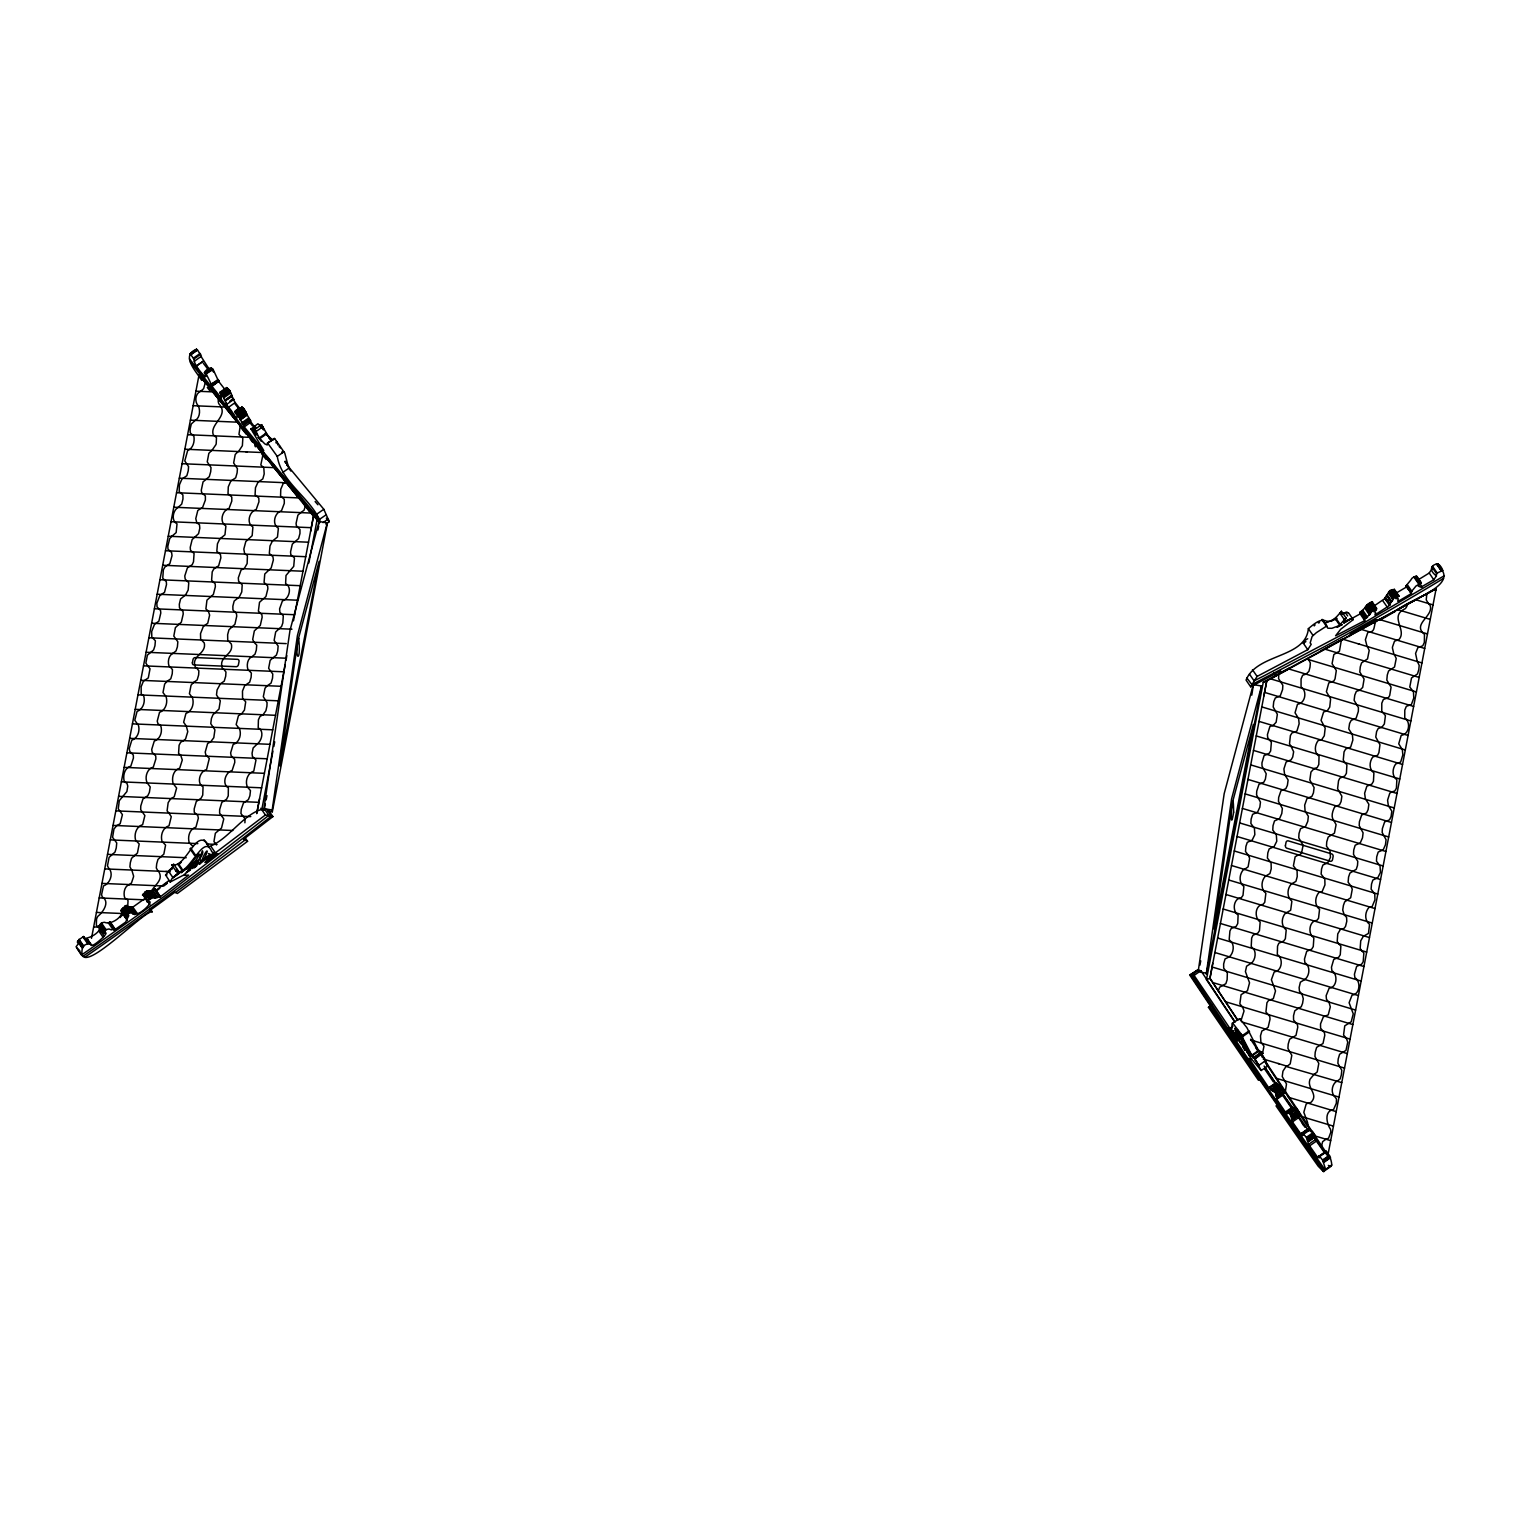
<?xml version="1.0" encoding="UTF-8"?>
<svg xmlns="http://www.w3.org/2000/svg" width="1521" height="1521" viewBox="0 0 1521 1521"><rect width="100%" height="100%" fill="white"/><g stroke="black" fill="none" stroke-linecap="round" stroke-linejoin="round"><path stroke-width="1.5" d="M263.894 810.009L263.894 809.723A22.492 1.54 -80.2 0 1 263.932 808.621L289.96 630.55L319.068 521.475L327.281 522.882A22.492 1.54 -80.2 0 1 327.414 523.072L272.335 811.777L268.228 811.054M1238.797 1019.792L1239.767 1018.671L1246.878 1027.626L1258.057 1049.68L1262.886 1053.35L1256.099 1058.065L1254.369 1057.551L1261.194 1070.518L1268.001 1065.803L1261.156 1052.836L1262.886 1053.35M147.062 901.63C146.929 898.588 140.274 892.447 147.689 890.831C153.07 898.208 153.64 899.557 159.99 895.907A35.249 8.175 -34.6 0 1 160.142 896.953L188.623 875.107L182.976 875.412L170.181 882.028L165.58 874.974L173.242 866.381M148.088 900.698L143.468 893.702M277.887 445.007L277.487 443.733M1388.388 592.867L1384.661 598.285L1389.262 604.997L1392.97 599.654L1388.369 592.943L1390.099 590.528L1392.875 589.635L1397.419 596.555L1398.997 596.023L1395.765 598.59L1398.236 598.723L1397.78 601.327L1400.423 600.015L1411.526 593.456L1405.822 586.098L1410.747 580.128A7.377 1.635 -34.5 0 1 1411.184 579.463C1411.45 577.543 1417.838 575.014 1416.013 577.143M1392.989 599.578L1388.616 591.631L1393.236 598.342M244.9 822.804L245.09 818.868L240.926 813.507L241.231 809.419L243.474 802.955L248.379 799.628L249.9 795.749L250.471 790.597L247.581 787.232M1413.636 706.428L1288.781 668.955L1278.781 674.392L1278.572 678.594L1282.849 685.344L1282.583 689.526L1280.302 695.762L1275.282 698.006L1273.742 701.713L1273.191 706.961L1277.355 714.319L1276.138 722.228L1273.039 725.593M327.281 522.882L297.451 635.398L272.145 810.161A24.07 1.635 -80.2 0 0 272.107 810.864L272.297 811.872M1231.211 1029.375L1240.946 1043.558A51.334 7.035 55.2 0 1 1240.337 1042.075L1239.71 1040.269A8.08 1.103 55.2 0 1 1239.748 1039.546L1237.372 1029.698A67.704 9.297 55.2 0 0 1237.847 1031.143L1245.927 1050.574M84.32 938.552C90.043 937.944 98.903 933.59 100.386 927.354M148.012 900.565L152.651 897.656L147.689 890.831M1229.69 1028.899L1231.706 1031.96M1230.66 1030.059L1234.691 1035.972M1230.869 1031.067L1233.816 1035.155M1231.611 1030.306L1233.607 1033.272M1233.911 1033.634L1234.101 1034.603L1194.08 975.417L1190.563 974.904L1197.35 970.189L1200.887 970.683L1235.166 1022.036M1232.181 1033.615L1234.177 1036.581M1233.208 1034.603L1235.223 1037.664M1234.196 1035.535L1236.212 1038.596M1234.425 1037.018L1237.41 1040.877M1235.394 1037.911L1236.554 1039.908M1296.006 1107.535L1288.211 1112.916L1296.481 1108.239M1289.732 1113.03L1296.538 1108.315L1300.018 1114.228L1293.23 1119.038L1289.009 1113.068M1298.934 1112.307L1292.128 1117.041M212.807 369.375L205.278 373.386L213.073 369.356L218.72 381.486L225.564 390.289M265.357 433.238L267.791 435.995A8.137 1.027 55.1 0 1 268.399 436.622L261.612 424.682L254.825 429.435L256.897 433.903L250.851 428.713L263.798 450.615L244.063 426.717A35.249 4.487 55.1 0 0 243.93 425.633L239.786 418.731L246.573 413.997L245.242 410.898L243.094 407.818L236.249 412.533L240.09 418.902L246.877 414.149M254.996 427.42L250.851 421.982A35.249 4.487 55.1 0 0 250.718 420.899L246.573 413.997M205.145 373.329C202.578 372.189 210.259 365.991 212.179 368.69M196.532 350.476L196.494 349.222L197.426 350.134L190.543 354.83L197.388 349.811L201.418 356.237L194.289 361.295C195.372 367.226 210.735 384.547 204.346 372.683M239.672 418.123L246.402 413.161M1330.666 1140.636L1315.513 1136.092L1311.748 1130.94A7.377 1.008 55.2 0 0 1311.482 1130.844L1308.06 1128.791L1301.273 1133.506L1302.052 1135.75L1292.451 1121.928L1290.968 1116.338L1293.23 1119.038M1308.859 1131.035L1299.238 1117.213L1298.059 1112.573M1391.791 601.479L1387.171 594.768M1397.476 596.46L1392.742 589.597M219.233 381.106L211.875 386.201L221.325 398.084L220.697 395.118L222.161 396.011L219.785 392.38L226.572 387.57L229.329 389.984L232.219 396.106L224.861 400.289L226.971 404.187L233.759 399.453L231.648 395.555M170.181 882.028L172.063 878.416L179.155 871.799L176.265 871.514L171.664 864.822C186.132 868.7 195.734 827.652 207.712 844.041M149.933 908.455L152.233 911.801C144.533 909.596 77.533 980.817 82.134 949.465C83.028 943.438 89.226 943.134 92.135 945.187C94.074 946.252 111.299 930.852 104.398 933.057C96.964 931.479 97.705 922.791 104.169 922.315A7.377 1.711 -34.6 0 1 104.683 922.372C109.949 924.787 121.357 918.855 122.498 911.155M110.063 921.821L114.683 928.513L113.885 930.377L125.597 922.163L128.81 915.642L125.425 917.201L129.437 912.98L130.863 912.125L133.468 913.075L132.631 914.083L135.597 913.418L130.977 906.744L128.658 907.238M160.085 897.371L155.522 890.26A35.249 8.175 -34.6 0 0 155.389 889.215L150.256 891.211L154.99 897.618M98.884 925.947L103.295 933.095M103.485 932.601L106.052 929.673L108.79 929.008A7.377 1.711 -34.6 0 1 109.284 929.065L111.337 929.901L114.683 928.513M83.37 946.803L78.826 939.807L83.598 936.499L84.396 937.735M218.34 399.453L218.302 399.776A8.385 6.997 -56.3 0 0 218.815 403.749C229.975 415.765 209.537 423.465 213.244 434.74L216.495 437.668L216.21 443.524A25.077 20.914 -56.3 0 1 215.963 444.569L211.837 450.558M1261.536 686.028A22.492 1.54 -80.2 0 1 1261.631 686.199L1206.324 974.277A22.492 1.54 -80.2 0 1 1206.362 973.174L1231.573 798.962L1261.498 686.009L1253.285 684.602L1224.177 793.677L1198.282 970.797M1321.293 1147.119L1322.643 1141.644L1325.989 1139.229M287.317 465.559L286.651 465.122M288.268 466.396L284.769 453.049L274.655 438.599L267.449 443.086L267.259 444.988L264.901 443.961L259.711 438.732L254.825 429.435M290.853 471.054L289.77 469.514M210.735 858.053A4.867 1.122 -34.6 0 0 210.678 857.863L207.921 860.183M212.541 854.251A4.867 1.122 -34.6 0 0 212.503 854.061L211.951 855.087A4.867 1.122 -34.6 0 1 212.046 855.296L211.21 856.323A4.867 1.122 -34.6 0 1 211.286 856.532L206.362 859.764M209.48 859.555L212.294 857.407A4.867 1.122 -34.6 0 0 212.237 857.217L215.564 853.794A4.867 1.122 -34.6 0 0 215.526 853.585M212.56 855.905L209.784 858.243M214.138 854.441A4.867 1.122 -34.6 0 0 214.1 854.251L211.324 856.589M211.913 855.505L265.415 814.971L272.905 816.606L243.474 839.345L247.581 841.303L177.368 893.473L174.896 892.219L149.799 910.547L152.233 911.801M1292.375 1118.638L1299.181 1113.296L1300.018 1114.228M196.494 349.222C180.98 355.534 194.726 369.622 201.742 380.383M127.669 907.391L128.03 900.736A3.365 2.814 -56.3 0 0 127.08 899.424L124.722 897.903C123.239 893.492 124.209 886.078 129.399 884.576M319.106 523.965L319.239 521.76A22.492 1.54 -80.2 0 0 319.106 521.494M78.883 939.921L77.362 942.221L78.351 943.134M310.645 531.342L313.459 516.246L199.023 374.965L91.488 938.324M1212.731 963.363L1209.956 978.307L1237.467 1019.564M1311.254 1131.89L1307.756 1125.73A8.442 7.567 69.7 0 0 1307.223 1121.433L1303.82 1112.307L1306.102 1104.265A3.365 3.023 69.7 0 1 1307.566 1103.371L1310.532 1102.763C1319.296 1094.911 1307.204 1088.504 1309.714 1080.347A25.077 22.435 69.7 0 1 1309.961 1079.321L1314.277 1074.073M285.207 664.62L256.688 813.621L259.616 798.696M285.967 660.285L286.842 655.646M293.496 620.796L313.459 516.246L317.281 518.813L308.858 562.941M261.859 809.21L272.943 751.127M273.837 746.488L274.712 741.83M264.179 810.085L265.338 804.039M266.137 799.894L266.955 795.616M317.946 530.011L318.726 525.981M1199.936 965.151L1200.753 960.873M1251.783 695.154L1253.418 684.773A22.492 1.54 -80.2 0 1 1253.418 684.792M1233.987 1020.857L1206.457 979.6L1263.267 682.245L1436.128 588.684L1327.909 1155.142L1264.997 1060.84M1263.818 696.029L1266.765 680.952L1436.128 588.684L1427.04 593.646A32.835 29.393 69.7 0 0 1426.679 595.319L1426.242 599.863L1428.333 603.476M214.708 853.376L211.799 851.76C203.738 831.569 189.307 876.096 176.265 871.514M282.241 452.612L282.412 451.243L282.659 452.536M220.602 683.632L224.233 681.161L225.697 676.218L225.964 672.054L223.834 669.259A4.202 3.498 -56.3 0 1 221.781 666.084C219.88 655.836 233.968 654.619 231.325 643.991L227.732 640.265L227.637 634.675L228.949 629.789L234.918 624.275L236.744 616.1L236.458 613.59L232.941 609.978L232.865 606.176L234.177 601.042L239.253 597.031L241.763 591.935L242.2 584.825L238.607 581.231L238.322 577.847L241.059 570.033L244.501 568.208L247.143 563.55L247.429 555.545L244.672 553.701L243.816 549.1L245.775 541.628L252.163 535.677L252.904 526.931C246.098 523.319 249.311 511.341 256.193 509.573L258.95 501.778L258.798 498.013L255.072 494.743L255.471 487.728L257.981 482.233L262.81 478.906L264.198 473.963L263.817 467.955L260.813 464.932L263.095 454.076L261.821 452.498L238.531 451.547L242.371 445.691L242.828 438.58A3.555 2.966 -56.3 0 0 241.782 437.154L238.949 434.398L240.242 425.861L212.731 391.886L195.943 391.182M1365.193 607.354L1370.174 614.028L1365.059 607.335L1371.429 602.126L1376.41 609.731L1373.881 611.708L1375.63 612.202L1374.965 614.921L1390.384 604.883L1384.661 598.285M1370.269 613.514C1370.611 611.366 1377.893 606.955 1376.372 609.712M274.236 438.333C273.4 442.478 267.867 435.253 265.491 432.991M150.788 892.827C152.956 885.659 164.591 880.45 158.488 871.191L104.74 868.89M1274.085 1091.394C1296.805 1078.503 1258.456 1101.128 1280.872 1086.678M1416.26 576.193L1421.317 582.923L1418.237 586.06L1420.861 587.22L1433.752 579.786L1436.451 575.908C1430.9 572.143 1428.96 566.325 1435.995 564.12C1439.037 562.77 1442.688 568.417 1442.973 571.725C1451.034 588.247 1407.191 600.586 1397.153 610.301M1407.286 604.864L1407.21 605.187A8.385 7.51 69.7 0 1 1405.176 608.723C1388.578 616.138 1407.552 630.112 1398.902 639.581L1394.51 641.197L1392.552 646.767A25.077 22.435 69.7 0 0 1392.399 647.813L1393.958 654.524M153.982 897.523L148.773 890.717L153.393 897.618M143.487 894.006L142.442 895.07L143.734 895.622M1365.554 607.316L1359.964 612.545A35.249 7.833 -34.5 0 0 1360.002 613.609L1364.736 620.625L1335.59 635.778L1340.685 629.276L1353.215 619.617L1350.952 618.8L1343.518 621.633L1346.047 617.963L1341.446 611.252C1337.51 615.682 1333.366 621.975 1326.673 621.195C1320.57 618.039 1314.581 623.61 1308.364 628.648C1305.683 658.365 1257.068 653.117 1246.041 680.077L1250.642 686.789L1280.682 670.932L1279.427 673.385L1289.352 668.004M1371.581 611.746L1366.98 604.864M1440.083 567.941L1439.76 566.553M1322.852 1160.941L1329.544 1155.979L1325.932 1150.998L1325.875 1152.215A24.754 3.403 55.2 0 0 1326.198 1153.07L1324.43 1152.614L1315.342 1139.609L1308.573 1144.381L1317.623 1157.329L1319.41 1157.842L1319.144 1155.732L1322.567 1160.067L1325.38 1168.584L1323.707 1171.778L1318.213 1166.227L1302.641 1144.172L1276.062 1105.957L1277.07 1104.873L1259.616 1079.625L1258.38 1080.157L1208.435 1007.301L1211.838 1004.944M298.61 638.307C293.572 659.334 301.652 664.962 298.629 638.421M1370.003 614.142L1364.584 619.256A35.249 7.833 -34.5 0 0 1364.622 620.321L1364.736 620.625M204.441 858.319C210.678 845.391 204.67 851.76 201.913 860.544M1236.706 1018.899L1218.302 990.97L1219.633 987.224L1225.869 983.669L1227.124 979.733L1227.352 972.927L1223.683 968.117L1223.645 963.972L1225.032 958.971L1229.234 956.842M1280.321 1086.317L1272.678 1091.298L1280.511 1086.336M189.022 870.525L186.323 872.313L190.657 869.404L184.155 874.632M1282.811 1091.222L1283.743 1093.276L1276.29 1098.694L1285.34 1112.06L1287.279 1113.885L1286.481 1112.25L1293.287 1107.535L1295.816 1108.353M1283.743 1093.276L1283.325 1094.74L1293.363 1108.486M1314.22 625.93L1314.657 624.827M1373.501 606.385L1385.916 597.829L1384.813 598.285M1296.006 1108.771L1285.245 1092.458L1286.5 1083.96L1282.222 1076.526L1282.944 1071.202L1286.044 1066.449L1341.75 1082.61M1279.56 1085.842L1276.119 1082.648L1269.255 1087.553A35.249 4.829 55.2 0 0 1269.294 1088.58L1248.988 1058.312L1252.505 1060.194L1261.194 1070.518M1276.119 1082.648L1276.043 1082.819A35.249 4.829 55.2 0 0 1276.081 1083.846M1392.818 589.844L1394.377 589.311L1398.997 596.099M1344.564 613.514L1345.363 612.621L1342.092 613.914M99.816 929.654L104.436 936.347M1328.346 1165.39C1334.354 1169.478 1330.628 1158.717 1329.544 1155.979M137.612 913.665C143.906 911.744 155.579 898.987 147.138 901.915M1374.395 622.945L1376.068 619.541L1350.648 633.953L1349.336 636.519M132.973 913.208L126.262 905.432L122.212 908.912L126.851 915.699M1331.255 1166.189L1324.449 1170.904A737.514 101.185 55.2 0 1 1265.092 1086.165L1248.722 1062.228A290.568 39.869 55.2 0 1 1241.307 1051.277L1190.278 974.486M1438.086 565.546L1438.125 563.74M147.271 901.307L142.689 894.538M1393.274 590.851L1394.377 589.388M173.014 877.712L179.06 873.32L173.014 877.712L168.394 871.02L172.348 867.616M1234.006 1030.744L1233.018 1030.915L1240.965 1043.767M1261.784 1056.886L1263.989 1046.163L1260.909 1042.227L1260.491 1035.839L1261.879 1030.991L1265.605 1029.09M1250.642 686.789L1257.087 676.427L1307.775 649.676L1311.197 644.315L1310.17 642.927L1312.11 636.462L1316.387 632.641L1326.388 626.234L1327.89 628.23L1331.845 628.306L1339.031 625.701L1346.047 617.963M78.332 943.723L76.05 946.842L79.948 951.005M197.426 860.392L194.802 862.825A21.636 5.019 -34.6 0 0 194.061 863.529L194.004 863.605M199.232 863.719L199.308 863.605A51.334 11.902 -34.6 0 0 200.012 862.35L200.715 860.753A8.08 1.882 -34.6 0 0 200.506 859.992L199.65 859.65A5.419 1.255 -34.6 0 1 199.802 858.776C201.209 856.532 203.681 852.996 202.483 850.79A67.704 15.704 -34.6 0 1 201.951 852.178L197.844 862.388A6.578 1.521 -34.6 0 0 197.426 862.806L192.235 868.529M154.895 898.189L150.332 890.85M1318.365 623.021L1319.391 621.652A23.842 5.285 -34.5 0 0 1319.448 622.697M1417.458 580.281L1429.151 573.075L1431.831 569.196M129.969 908.037L132.802 907.105L137.536 913.76L134.399 914.596L135.597 913.418M128.696 906.763L133.297 913.456M1370.782 612.811L1366.143 605.909L1370.801 612.659M1339.792 613.343L1341.446 611.252M122.364 910.471L120.805 910.509L122.288 909.045M1410.442 592.81L1415.348 586.84A7.377 1.635 -34.5 0 1 1415.804 586.174L1421.089 582.885M1240.927 1020.895L1244.045 1010.971L1242.505 1006.845M1442.726 570.451L1437.212 573.056L1435.995 575.66A24.754 5.495 -34.5 0 0 1436.451 575.87M188.699 866.381L189.345 865.639A26.237 6.084 -34.6 0 1 191.171 863.776L197.806 854.726A23.842 5.533 -34.6 0 0 197.673 853.68L199.688 854.346L195.582 860.867A18.917 4.392 -34.6 0 1 194.441 862.046L194.327 862.141M1348.195 613.362L1346.903 612.012L1341.332 613.933M123.79 907.391L128.334 914.159M196.513 866.152L193.966 867.902A5.533 1.274 -34.6 0 1 194.479 867.236L194.935 867.312M1315.399 1135.902L1308.859 1141.377L1304.961 1135.655A7.377 1.008 55.2 0 0 1304.695 1135.56L1301.273 1133.506M1308.859 1141.377L1315.494 1136.187L1308.668 1140.845M196.095 866.095L196.171 866.019A16.94 3.936 -34.6 0 0 196.95 865.202L197.806 864.099A9.031 2.091 -34.6 0 1 197.806 863.548L197.844 862.388M1369.66 614.047L1365.649 606.518M1397.476 596.346L1393.293 598.228M1337.016 618.363L1334.868 618.914A6.217 1.369 -34.5 0 0 1333.632 619.655L1333.347 619.846M1371.847 602.924L1372.531 601.993L1371.41 602.392M179.022 864.612L180.581 862.787A8.137 1.882 -34.6 0 1 181.227 862.198L180.048 862.92A6.217 1.445 -34.6 0 0 178.813 863.795L177.824 864.574M194.745 865.278L195.753 864.023A27.587 6.407 -34.6 0 1 196.114 863.377L197.483 861.78M190.41 865.373L190.505 865.297A18.176 4.221 -34.6 0 1 191.608 864.384L197.293 860.411M125.521 906.003L130.198 912.638M132.916 907.067L145.389 898.15M211.951 855.087L209.727 856.38M208.339 858.662L209.176 857.616A4.867 1.122 -34.6 0 0 209.138 857.426L211.21 856.323M268.913 815.275L164.344 896.23L89.682 949.332L81.431 955.017L76.944 948.248M271.803 815.807L200.354 871.438A290.568 67.437 -34.6 0 1 189.935 879.309L166.873 896.42A737.514 171.151 -34.6 0 1 82.78 956.386L78.179 949.693M168.755 880.697L155.484 890.679M213.035 853.471L199.365 864.27L202.635 859.935L210.221 854.213L208.472 853.566M172.424 868.776L168.508 871.077M167.291 883.245L163.736 886.021L101.983 883.397M264.901 808.83C244.482 811.492 228.777 840.143 208.833 846.627M156.093 891.173L159.819 888.302M163.546 885.431L167.272 882.56M244.995 840.067L175.504 892.504M116.794 825.561L113.961 829.021L112.573 837.33L116.737 842.957L116.261 847.938L115.007 852.064L109.113 857.35L107.459 865.886L109.056 868.814M1331.274 621.424L1332.13 620.53L1330.286 621.138M1366.657 605.377L1371.448 611.955M1258.894 1065.308L1254.635 1059.148L1258.856 1065.346L1265.7 1060.593L1263.4 1056.772M1265.643 1060.631L1262.943 1057.19M150.275 910.794L134.837 921.935A826.131 191.722 -34.6 0 1 84.682 957.336M220.412 683.728L217.066 689.983L216.495 694.926L218.701 698.291M267.202 685.705L264.996 688.272L263.304 696.713L267.069 702.607L266.916 706.181L265.909 710.725L263 714.775M189.688 353.956L196.646 349.317M194.289 361.257A24.754 3.137 55.1 0 0 194.517 361.18L193.395 358.157L200.202 353.423M193.908 358.975L200.696 354.241M204.403 372.854L211.476 368.044M204.974 373.177L211.799 368.462M205.905 374.052L213.073 369.356M206.286 374.09L211.267 384.224L218.054 379.49M211.267 384.224L218.644 380.174M211.97 386.239L219.024 380.687M220.089 392.874L225.184 389.319M227.599 388.539L220.792 393.274L227.599 388.292M228.017 388.787L220.792 393.026M228.283 388.958L221.248 393.559L224.861 400.289L231.724 395.156M221.781 394.091L228.625 389.376M222.541 394.738L229.329 389.984M222.655 394.89L229.462 390.156M223.036 395.536L229.823 390.802M223.948 397.684L230.736 392.95M225.298 400.498L232.086 395.745M225.317 400.841L232.238 396.03M229.671 401.392L232.941 398.635L233.759 399.453M243.056 407.78C239.272 407.419 231.591 411.373 236.82 414.682C238.398 424.454 232.124 409.967 228.435 407.381L235.166 402.571L239.596 408.198M234.995 411.335L242.314 407.058M238.797 410.214L235.356 412.495M236.516 412.837L243.303 408.103M236.782 413.275L243.702 408.712M237.314 413.864L244.101 409.13M237.466 414.092L244.254 409.339M237.637 414.453L244.425 409.719M238.017 415.043L244.805 410.309M238.588 415.994L245.242 410.898M238.626 416.108L245.413 411.373M238.702 416.26L245.489 411.526M238.987 416.678L245.775 411.925M239.177 417.191L246.003 412.419M239.234 417.324L246.022 412.59M239.653 418.199L246.44 413.465M240.356 419.549L247.143 414.815M240.337 420.005L247.182 414.948M241.82 422.781L248.607 418.047M242.409 423.694L249.197 418.94M243.17 424.302L249.957 419.568M243.55 424.72L250.338 419.986M243.797 425.196L250.585 420.442M244.044 427.002L250.832 422.268M250.794 429.169L257.905 423.77L261.422 426.736M252.752 429.759C264.198 441.66 246.44 429.816 256.079 427.382M256.136 431.47L262.924 426.736M259.216 437.991L266.004 433.257M259.711 438.732L266.498 433.979M267.449 443.086L274.655 438.599M319.961 520.505C309.257 496.949 281.442 482.366 277.278 456.414L284.085 451.68M282.583 472.556L289.37 467.822L288.648 466.339M317.014 514.003L323.802 509.269L289.37 467.822M323.041 522.616L328.137 519.06L323.802 509.269M325.836 524.061L329.239 521.684L328.422 519.383M193.3 682.587L191.038 685.23L189.403 693.709L192.483 697.797C194.346 703.615 192.102 711.315 185.942 713.444L183.642 722.247L186.323 726.125M171.702 536.381L169.725 538.548L167.823 546.229L167.975 549.157L171.607 552.503L172.025 555.659L169.82 563.664L164.933 566.953L163.374 569.786L162.747 578.17L166.321 581.725L166.511 584.52L164.534 592.296L159.8 595.605L156.872 603.229L157.024 606.879L160.542 610.472L160.789 613.02L158.887 621.176L154.477 624.39L151.663 631.576L151.815 637.09L155.389 640.797L154.952 645.76L153.621 649.923L147.385 655.152L145.864 663.118L147.822 666.027M1208.435 1007.301L1210.697 1006.446L1189.707 974.999L1197.331 970.189M1198.833 970.113L1192.027 974.847L1266.613 1086.659L1325.095 1169.877M1194.08 975.417L1200.887 970.683M1230.185 1028.918L1231.858 1028.823L1232.086 1023.31L1239.767 1018.671M1229.748 1028.614L1232.923 1026.124M1256.099 1058.065L1251.783 1055.194L1243.094 1038.634L1242.315 1035.573L1249.102 1030.858M1242.79 1036.523L1249.578 1031.789M1251.783 1055.194L1258.57 1050.479M1252.258 1055.745L1259.046 1051.03M1254.844 1056.677L1261.631 1051.962M1254.369 1057.551L1261.156 1052.836M1254.635 1058.179L1261.441 1053.464M1269.332 1087.363L1276.347 1082.781M1272.678 1091.298L1269.94 1088.123L1276.727 1083.408M1272.773 1086.659L1276.176 1084.302M1270.776 1089.701L1277.583 1084.986M1271.347 1090.348L1278.134 1085.633M1272.754 1090.576L1279.941 1086.146M1274.617 1091.945L1281.404 1087.23M1281.918 1087.648L1275.111 1092.363L1277.944 1097.211L1284.732 1092.496L1281.823 1087.591M1275.282 1092.572L1282.07 1087.857M1275.701 1093.276L1282.488 1088.561M1275.815 1093.428L1282.621 1088.713M1276.081 1093.694L1282.983 1089.131L1276.29 1093.998M1277.127 1095.443L1283.933 1090.728M1277.165 1095.766L1283.971 1091.051M1277.431 1096.869L1280.207 1094.493M1276.994 1097.173L1284.561 1091.907M1276.537 1099.455L1283.325 1094.74M1285.34 1112.06L1292.147 1107.345M1286.481 1112.25L1293.287 1107.535M1286.69 1112.364C1289.009 1116.053 1289.028 1107.364 1294.656 1107.839M1287.888 1112.935L1294.694 1108.22M1290.074 1113.334L1296.862 1108.619M1290.207 1113.524L1296.995 1108.809M1291.025 1115.026L1297.831 1110.311M1291.462 1115.653L1298.135 1110.748M1291.633 1116.034L1298.421 1111.319M1292.07 1116.718L1298.858 1112.003M1292.945 1118.772L1299.752 1114.056M1292.622 1119.855L1299.428 1115.14M1292.451 1121.928L1299.238 1117.213M1301.444 1133.601L1308.25 1128.886M1301.843 1134.134L1308.63 1129.419M1302.451 1135.065L1309.239 1130.35M1306.71 1137.1L1313.498 1132.385M1307.204 1138.278L1313.992 1133.563M1307.718 1139.039L1314.505 1134.324M1308.269 1140.123L1315 1135.312M1308.573 1144.381C1306.862 1136.909 1304.505 1141.72 1315.285 1135.712M1309.41 1145.978L1316.197 1141.244M1317.566 1157.253L1326.217 1151.188M1317.623 1157.329L1324.43 1152.614M1319.886 1156.397L1326.692 1151.682M1322.567 1160.067L1329.354 1155.352M1322.738 1160.409L1329.525 1155.694M1323.574 1162.082L1330.362 1157.367M1323.764 1162.462L1330.552 1157.747M1325.019 1169.763L1331.826 1165.048M166.949 681.446L164.648 684.07L162.994 692.549L166.074 696.675C167.975 702.493 165.694 710.193 159.534 712.341L157.233 721.144L157.956 723.673L160.675 725.631C162.747 731.297 160.446 739.13 154.267 741.107L151.72 749.397L152.176 752.325L155.731 755.918L155.883 758.865L153.317 767.078C146.91 768.77 144.457 777.573 147.252 782.954M1305.74 641.197L1304.086 641.767M1333.137 619.96L1332.453 620.454A8.137 1.806 -34.5 0 1 1333.137 620.169M1336.141 619.028L1334.83 619.865M186.17 869.366L186.513 869.137A9.012 2.091 -34.6 0 0 187.92 868.13C193.262 862.274 183.109 871.628 188.49 866.761M1410.366 591.783L1406.906 586.745L1395.803 593.304M206.419 860.677L209.214 858.452M1444.38 575.699L1360.744 624.732L1264.464 675.59L1254.084 680.838L1249.463 674.126M214.005 855.315L212.598 856.114M189.65 867.578C198.167 861.019 187.748 868.168 192.064 865.145M1380.003 620.131L1395.289 611.385M211.514 450.596L208.833 453.353L207.236 461.871L211.02 467.574L210.697 471.719L209.29 476.662L203.054 481.891L201.285 490.199L201.628 492.595L205.373 495.941L205.392 499.991L202.616 507.387L197.806 510.467L195.772 518.623L196.76 522.578L199.498 524.84L199.802 528.262L198.567 533.662L192.159 539.556L190.258 547.256L190.429 550.146L194.08 553.492L193.509 561.762L192.235 564.652L187.387 567.903L184.782 575.965L185.182 579.102L188.775 582.676L188.186 590.015L185.638 594.863L180.562 598.989L179.307 604.217L179.478 607.849L182.995 611.423L183.223 613.99L181.341 622.146L178.851 624.39M237.922 451.718L235.223 454.475L233.645 462.992L237.428 468.677L237.105 472.822L235.698 477.784L230.774 481.13L228.283 486.853L228.017 493.717L231.781 497.044L231.8 501.074L229.025 508.489C222.028 510.296 219.119 522.292 225.907 525.981L224.956 534.803L219.765 539.023L217.446 543.815L216.819 551.286L220.488 554.614L220.868 557.827L218.644 565.774L213.758 569.044L212.199 571.915L211.609 580.261L215.183 583.855L215.355 586.707L213.358 594.445L206.951 600.149L205.886 608.989L208.282 611.043M257.505 743.788C261.859 740.423 264.331 730.669 258.19 727.837L258.418 719.794L259.977 716.486L262.962 714.775M1360.116 613.914L1351.523 618.667M210.716 741.792L213.796 737.704L214.917 729.852L210.754 723.673L211.419 718.501L212.94 714.775L219.005 709.033L220.298 700.858L218.777 698.291M1320.703 650.931L1342.283 639.2M1278.781 674.392L1270.586 678.86L1410.861 720.954M1229.291 956.842C1233.17 953.8 1234.615 946.29 1231.649 942.24M129.456 884.557L131.49 882.921L133.43 877.123A25.077 20.914 -56.3 0 0 133.601 876.077L131.719 869.784M183.585 740.632L185.581 738.959L187.767 731.639L186.342 726.163M1305.607 639.847L1307.718 638.744M241.611 713.862L244.444 710.06L245.699 701.846L242.561 698.31L242.485 691.047L244.71 685.591L249.653 682.226L251.117 677.282L251.364 673.081L247.904 669.392C246.497 665.266 247.391 658.764 251.764 656.768M172.805 653.422C168.489 655.475 167.595 661.92 169.002 666.046L170.238 666.939M273.172 657.68L270.149 660.38L268.628 668.327L272.772 674.012L272.525 678.176L271.061 683.119L267.468 685.629M212.16 857.217L211.191 857.673M1246.897 678.062L1251.897 684.564L1324.468 646.691A290.568 64.509 -34.5 0 0 1335.077 640.949L1358.519 627.926A737.514 163.736 -34.5 0 0 1443.505 578.417M160.96 856.684L157.956 859.441L156.701 863.852L156.302 867.959L157.899 870.887M134.57 855.562L131.567 858.3L130.312 862.73L129.912 866.837L131.509 869.765M238.474 451.566L184.859 449.208M1305.683 641.881L1304.771 642.014A4.867 1.084 -34.5 0 1 1304.79 641.786M1304.315 643.022L1303.383 643.136A4.867 1.084 -34.5 0 1 1303.402 642.927M1251.175 963.401C1255.091 960.416 1256.536 952.83 1253.532 948.8M134.628 855.524L137.441 853.034L139.191 843.927L135.616 840.219C133.924 834.135 136.32 826.664 142.632 824.648L144.875 815.56L140.692 809.704L140.769 806.016L142.955 798.962L147.803 795.711L149.381 792.365L150.218 786.946L147.29 782.954M161.017 856.646L163.831 854.156L165.58 845.068L162.006 841.341C160.313 835.276 162.709 827.766 169.021 825.789L171.265 816.701L169.002 813.146M300.74 512.653L297.888 515.182L296.082 523.395L296.386 525.772L299.96 529.498L299.96 533.491L298.572 538.586L292.317 544.138L290.549 551.952L290.796 554.633L294.466 557.941L293.724 566.363L286.005 575.451L285.606 583.57C292.412 587.106 289.256 599.046 282.412 600.928L279.598 608.837L279.864 612.26L283.305 615.758L282.83 622.907L281.613 626.481L275.681 631.956L274.122 640.417L278.134 646.007L277.716 650.988L276.385 655.133L273.21 657.68M192.311 866.495L189.517 868.643L190.429 867.35A4.544 1.046 -34.6 0 1 192.159 866.076L194.099 865.506L187.824 870.278M1304.866 979.505C1309.733 975.664 1310.627 966.215 1304.866 962.584L1304.467 959.105L1306.71 951.328L1311.691 949.18L1313.269 946.594L1313.859 937.982L1311.558 935.548M171.721 536.381L176.151 532.616L177.025 523.832C170.846 520.714 172.938 510.315 178.071 507.425M251.802 656.768L254.977 654.22L256.308 650.075L256.745 645.094L253.95 642.242M206.495 858.909L209.309 856.779A4.867 1.122 -34.6 0 0 209.271 856.57M214.024 855.772L217.788 853.585M212.332 857.502L215.107 855.163M204.841 862.502L207.655 860.354A4.867 1.122 -34.6 0 0 207.617 860.164M206.324 862.008L209.138 859.878A4.867 1.122 -34.6 0 0 209.099 859.688M200.62 391.334L203.643 388.635L204.879 384.224A32.835 27.378 -56.3 0 0 205.164 382.551L199.023 374.965M172.9 653.384L176.037 650.931L177.387 646.843L177.843 641.805L173.812 636.101L175.39 627.622L178.832 624.409M241.573 713.862L238.417 715.764L236.154 724.585L239.596 729.034C241.63 734.757 239.291 742.533 233.131 744.53L230.622 752.914L231.135 755.747L234.671 759.378L234.766 762.42L232.124 770.501C225.355 772.098 221.629 784.323 228.359 787.783L228.245 795.863L226.648 799.133L221.819 802.404L219.651 809.571L219.613 813.146L223.777 818.906L221.515 828.013L215.355 833.242L213.948 841.588L216.59 844.839M300.835 512.634L304.029 510.219L305.341 506.227L310.873 513.052L173.793 507.234M193.376 682.568L197.16 679.963L198.624 675.001L198.871 670.818L196.703 668.118M166.968 681.446L170.789 678.784L172.234 673.803L172.462 669.658L170.295 666.997M166.987 874.879L165.58 875.336M210.678 741.792L207.617 743.541L205.221 752.077L205.791 754.777L209.309 758.466L206.571 769.55C199.783 771.109 196.285 783.41 203.054 786.813L202.73 795.122L201.095 798.202L196.285 801.51L194.194 808.906L194.251 812.271L197.806 815.541L198.357 818.165L195.943 827.158C189.555 828.945 187.463 836.759 189.212 842.596L192.692 846.284M257.467 743.788L253.151 747.952L252.068 753.199L252.391 756.393L255.984 760.006L253.779 771.147C247.353 773.029 244.767 781.623 247.524 787.213M183.547 740.651L180.695 742.21L179.098 745.214L178.565 753.427L180.619 755.119M1286.519 912.714L1285.473 913.113C1281.309 917.771 1280.872 925.966 1286.215 929.901L1285.359 938.704L1283.743 941.005L1278.8 943.248L1277.545 946.214L1277.298 954.542C1283.686 958.268 1282.032 971.368 1274.237 971.862L1271.385 979.752L1275.511 990.932L1273.324 998.689L1268.495 1000.514L1266.936 1002.776L1265.928 1012.016L1269.75 1016.389L1270.035 1019.127L1268.153 1027.264L1265.643 1029.109M1263.267 682.245L1266.765 680.952L1209.956 978.307L1206.457 979.6M195.201 420.404L191.285 424.036L190.087 429.226L190.239 432.839L193.87 436.204C194.84 441.318 193.167 448.505 187.691 450.425L184.782 460.939L188.585 466.643L188.243 470.807L186.836 475.731L181.931 479.058L179.44 484.8L179.174 491.644L182.919 494.952L182.957 498.964L181.702 504.078L178.128 507.406M1325.989 622.773L1326.863 622.469A26.237 5.818 -34.5 0 1 1328.784 621.88M195.258 420.366C199.954 417.838 200.468 410.29 198.319 405.898M1337.453 1081.051L1340.191 1078.864L1341.351 1074.872L1341.788 1070.309L1339.811 1066.696M1314.486 1074.149L1317.224 1071.963L1318.802 1063.426L1314.924 1056.449L1315.228 1052.19L1316.654 1047.361L1323.004 1043.501L1324.791 1035.25L1324.411 1032.645L1320.57 1028.158L1320.532 1023.88L1323.346 1016.865L1328.251 1014.868L1330.305 1006.864L1328.974 1002.111M1287.469 1066.05L1290.207 1063.863L1291.804 1055.327L1287.907 1048.368L1288.211 1044.09L1289.637 1039.261L1295.987 1035.402L1297.774 1027.169L1297.413 1024.546L1293.572 1020.059L1293.515 1015.819L1294.789 1010.8L1298.421 1008.271M176.55 492.709L298.591 497.899L285.929 482.271L283.267 483.393L280.777 489.249L280.567 495.998L284.275 499.306L284.294 503.356L281.48 510.771C274.521 512.539 271.67 524.517 278.381 528.167L277.468 537.008L272.297 541.229L269.997 545.963L269.312 553.435L272.924 556.781L273.381 559.861L271.194 567.941L264.768 573.987L264.065 582.429L267.658 586.003L267.867 588.76L265.928 596.536L259.502 602.297L258.38 611.157L261.878 614.712L262.144 617.241L260.281 625.435L254.33 630.892L252.714 639.39L253.931 642.242M116.832 825.561L120.159 823.736L122.421 814.648L118.258 808.811L119.303 800.654L126.889 791.566L127.764 786.11L127.023 783.486L124.285 781.433C122.688 775.786 124.475 767.839 130.825 766.166L133.43 758.009L133.297 755.024L129.76 751.393L129.266 748.522L131.795 740.195C137.955 738.198 140.293 730.403 138.221 724.699L137.498 724.091M1314.087 768.58L1310.95 772.079L1309.828 780.026L1314.106 787.612L1313.441 792.859L1311.901 796.396L1306.995 798.544L1304.676 805.141L1305.094 811.149L1308.345 816.264L1307.794 821.302L1305.55 826.473L1300.512 828.717L1299.01 833.489L1298.763 837.824L1303.079 845.315L1301.653 852.654A4.202 3.764 69.7 0 1 1298.44 854.897L1295.151 856.76L1293.401 865.867L1297.09 870.715L1297.223 876.609L1295.911 881.4L1291.158 884.138C1287.013 888.967 1286.709 897.048 1291.88 901.173L1290.664 910.242L1286.557 912.695M1337.244 1080.975C1332.434 1083.275 1330.628 1091.432 1333.841 1095.557M1391.791 791.909L1389.814 793.106L1387.589 800.16L1388.312 805.579L1391.829 811.149L1391.088 816.454L1389.529 819.819L1384.623 821.948L1382.361 828.679L1382.171 832.519L1386.068 839.706L1385.46 844.744L1383.216 849.821L1378.197 852.045L1376.714 856.836L1376.467 861.19L1380.022 865.962L1380.46 872.351L1377.76 877.788L1372.874 880.032L1371.524 884.043L1371.105 889.158L1374.775 894.006L1374.946 899.862L1372.094 906.649L1368.957 907.429C1364.831 912.125 1364.28 920.338 1369.565 924.369L1368.463 933.419L1363.31 936.347L1360.725 940.815L1360.173 948.344L1361.485 950.492M1306.064 674.145L1308.916 671.35L1310.018 667.054L1310.342 662.985L1308.725 659.639M1382.893 600.89L1387.589 607.582M1336.655 652.699L1333.822 654.6L1332.073 663.631L1336.313 670.533L1335.039 678.86L1333.784 681.104L1328.803 682.872L1326.388 691.713L1330.609 698.938L1329.734 707.094L1327.263 710.839L1323.631 711.923L1321.046 720.346L1325.19 728.103L1324.297 735.765L1321.673 739.776L1318.175 740.537C1314.638 745.1 1313.897 752.667 1319.049 756.26L1318.802 764.512L1317.224 767.573L1314.125 768.599M1244.482 869.423L1243.398 869.708C1239.33 874.214 1238.531 882.541 1243.874 886.458L1242.999 895.375L1241.326 897.694C1233.398 898.265 1231.896 911.041 1238.113 915.072L1237.752 923.494L1236.212 926.365L1231.211 928.494L1229.919 931.004L1229.177 939.655L1231.592 942.202M1414.511 675.989L1417.515 673.898L1418.789 669.601L1419.188 665.38L1417.534 661.882M1251.118 963.382L1246.612 966.177L1245.414 971.596L1249.54 982.794L1247.467 990.722L1241.079 994.677L1239.843 1003.936L1242.448 1006.807M1414.397 676.008L1411.526 677.929L1409.777 687.017L1413.465 691.827L1413.77 698.044L1411.393 704.527L1406.355 706.314L1404.796 710.06L1404.739 717.969C1411.165 721.962 1409.149 734.624 1401.221 735.327L1398.731 743.826L1402.343 749.644L1402.856 754.872L1400.632 762.116L1395.689 763.979C1392.266 768.789 1391.772 776.071 1396.867 779.779L1396.392 788.239L1394.776 791.015L1391.848 791.909M1294.922 732.152L1296.957 730.974L1299.143 723.768L1298.63 718.558L1295.036 712.798L1297.508 704.223C1305.36 703.501 1307.49 690.895 1301.063 686.922L1301.063 679.012L1302.641 675.248L1306.007 674.126M125.425 917.277L120.805 910.509M200.43 391.391C195.201 393.673 194.365 401.905 198.319 405.879M279.008 446.661L279.427 446.509A67.704 8.613 55.1 0 0 279.75 446.185L280.377 447.877M1304.847 979.505L1300.379 982.186L1299.124 987.547L1299.447 991.217L1301.938 993.973M1336.769 652.699L1339.431 651.273L1341.313 640.341L1343.195 639.314L1421.945 662.928M1299.257 1113.942L1298.154 1112.079M1298.478 1008.252L1301.235 1006.788L1302.565 1003.328L1303.288 998.784L1301.976 994.012M1359.812 690.268L1362.702 687.397L1364.09 679.031L1359.793 671.997L1360.287 666.882L1361.561 662.89L1367.531 658.897L1369.204 650.38L1367.55 646.881M201.076 356.522L208.738 368.443M171.664 864.822L172.653 864.746M1294.865 732.152L1292.032 732.837L1290.397 735.556L1289.504 743.864L1291.025 746.355M1272.982 725.574L1269.921 726.468L1267.43 734.586L1267.677 737.571L1271.366 742.324L1270.643 750.975L1269.008 753.465L1264.084 755.595L1261.955 762.858L1262.012 766.109L1266.213 773.771L1265.377 779.151L1263.799 782.25L1258.989 784.323L1256.726 791.167L1256.574 794.913L1260.453 802.099L1259.844 807.138L1257.582 812.157L1252.601 814.362L1251.118 819.154L1250.87 823.488L1254.407 828.28L1254.844 834.668L1252.163 840.105L1247.277 842.368L1245.927 846.36L1245.49 851.475L1248.323 855.201M1241.763 1042.855L1241.858 1043.938A9.031 1.236 55.2 0 1 1241.935 1044.395L1242.6 1045.84A16.94 2.32 55.2 0 0 1243.189 1046.904L1243.246 1046.999M1244.501 869.423L1248.095 866.856L1249.635 858.395L1248.399 855.22M1394.719 597.24L1390.099 590.528M1359.774 690.268L1356.371 691.333L1354.793 695.097L1354.108 700.287L1358.405 707.531L1358.348 711.353L1356.143 718.216L1351.18 720.384L1349.583 723.483L1348.766 728.958L1352.378 734.681L1352.872 739.966L1350.629 747.172L1345.667 748.997L1344.051 751.868L1343.252 760.082L1344.735 762.439M1374.775 609.237L1370.155 602.525M1406.906 586.745L1405.822 586.098M245.889 451.813L247.105 451.851M1326.103 1139.229L1328.574 1138.202L1330.742 1132.461A8.289 7.415 69.7 0 0 1330.457 1129.152C1326.426 1123.468 1324.145 1110.748 1333.499 1109.665L1336.351 1103.2L1336.465 1098.942L1333.879 1095.595M158.469 871.172L170.276 871.666M198.7 376.676L200.468 376.752M193.167 405.689L225.013 407.039M190.41 420.176L237.257 422.173M187.634 434.702L249.539 437.345L240.242 425.861M182.083 463.715L274.065 467.631L285.929 482.271M179.326 478.202L286.328 482.765M171.017 521.722L311.349 527.692M168.242 536.248L308.573 542.217M165.485 550.735L305.797 556.705M162.709 565.261L303.021 571.231M159.952 579.748L300.264 585.699M157.176 594.236L297.508 600.206M154.401 608.761L294.732 614.731M151.644 623.249L291.956 629.2M148.868 637.774L286.214 643.611M146.092 652.262L286.423 658.232M143.506 665.837L283.838 671.807M140.75 680.324L281.062 686.294M137.974 694.85L278.286 700.82M135.198 709.337L275.529 715.307M132.441 723.863L272.753 729.814M129.665 738.35L269.997 744.32M126.908 752.819L267.221 758.789M124.133 767.364L264.445 773.333M121.357 781.851L261.688 787.821M118.6 796.358L258.912 802.328M115.824 810.864L250.775 816.606M113.048 825.409L232.827 830.504M110.273 839.896L197.844 843.623M206.932 844.003L216.933 844.421M107.516 854.384L186.227 857.73M99.207 897.922L144.039 899.824M96.431 912.429L124.038 913.589L120.939 916.479A8.442 7.035 -56.3 0 0 120.159 917.543M93.675 926.935L100.348 927.221M165.77 871.476L166.987 871.533M241.687 406.639L242.333 408.465M263.932 808.621L272.145 810.047M1200.202 972.109L1206.362 973.174M275.89 442.82L276.537 442.516A23.842 3.023 55.1 0 0 276.404 441.47L277.24 443.143M288.515 466.415L286.689 463.962M1278.077 1063.502L1286.785 1066.107M1228.303 1028.158L1230.888 1031.447M1433.999 589.863L1435.805 590.395M1433.029 604.902L1415.842 599.749L1397.685 609.636L1430.253 619.408M1427.478 633.915L1379.547 619.522C1371.714 619.808 1377.361 632.318 1369.242 631.956A3.555 3.175 69.7 0 0 1367.645 632.907L1365.383 639.714L1367.094 646.596M1361.352 629.428L1424.702 648.44M1325.057 649.201L1419.169 677.434M1416.393 691.941L1306.9 659.087L1308.706 659.601M1264.502 692.378L1408.085 735.461M1261.727 706.885L1405.309 749.967M1258.97 721.372L1402.552 764.455M1256.194 735.917L1399.757 778.98M1253.418 750.385L1397 793.468M1250.661 764.873L1394.225 807.955M1247.885 779.398L1391.449 822.481M1245.11 793.886L1388.692 836.968M1242.334 808.412L1385.916 851.494M1239.577 822.899L1383.14 865.981M1236.972 836.474L1380.555 879.556M1234.215 850.961L1377.779 894.044M1231.44 865.487L1375.003 908.569M1228.664 879.975L1372.246 923.057M1225.888 894.481L1369.47 937.563M1223.112 908.988L1366.695 952.07M1220.355 923.456L1363.938 966.538M1217.58 938.001L1361.162 981.083M1214.804 952.488L1358.386 995.571M1212.047 966.995L1355.61 1010.077M1212.731 982.547L1352.853 1024.584M1225.375 1001.693L1350.078 1039.109M1242.03 1022.017L1347.302 1053.597M1250.585 1039.908L1344.526 1068.103M1263.19 1059.015L1279.332 1063.863M1264.445 1060.936L1275.796 1078.142L1338.993 1097.097M1288.439 1097.287L1336.218 1111.623M1298.516 1112.592L1301.044 1116.414L1333.442 1126.129M1326.274 1154.648L1327.909 1155.142M1358.253 643.82L1359.508 644.22M1392 589.882L1396.677 596.631L1392.114 589.901M1372.189 601.898L1376.809 608.609M144.457 896.61L145.446 897.048M258.247 437.364L261.194 440.767A8.137 1.027 55.1 0 1 261.612 441.356L258.209 437.345M137.479 724.072L134.799 720.27L137.061 711.448C143.202 709.242 145.522 701.599 143.639 695.743L141.206 693.994L141.149 686.712L143.373 681.275L148.298 677.91L150.028 668.765L147.86 666.046M219.785 392.38L220.792 393.274M1428.409 603.533L1430.101 605.358C1434.018 616.328 1411.659 623.971 1424.474 634.333L1424.34 642.451L1422.781 645.779L1417.857 647.661L1415.576 653.422L1417.325 661.825M168.964 813.127L167.082 810.845L168.166 802.67L170.637 798.829L174.212 796.814L176.626 788.049L173.09 783.467C171.531 777.763 173.375 769.911 179.706 768.2L182.292 759.987L180.676 755.157M190.581 354.545L193.395 358.157M146.415 891.439L150.902 898.15M109.379 868.909C113.467 874.138 110.025 883.625 103.504 885.925L101.565 894.709L102.268 896.953C110.177 901.535 103.314 912.106 97.952 916.212A8.289 6.902 -56.3 0 0 96.526 919.235L96.355 925.319L99.778 928.152L100.291 930.472M1268.001 1065.803L1266.156 1063.92M1346.199 1037.949L1343.556 1035.098L1344.754 1025.838L1351.199 1021.808L1353.253 1013.842L1349.108 1002.738L1352.055 995.114C1359.945 994.563 1361.2 981.387 1354.869 977.642L1354.431 974.239L1356.656 966.386L1361.618 964.219L1363.196 961.709L1363.862 953.04L1361.542 950.53M228.226 390.232L227.37 389.205M196.627 668.08L195.41 667.168C190.486 655.855 206.894 653.916 204.232 642.889L200.639 639.143L200.525 633.611L203.339 626.443L207.75 623.249L209.632 615.092L208.301 611.043M270.377 438.751L270.814 439.113A26.237 3.327 55.1 0 1 272.069 440.234M1333.86 820.522L1336.084 824.667L1334.449 833.147L1328.194 837.082L1326.73 841.893L1326.483 846.208L1330.038 850.961L1330.476 857.35L1327.795 862.806L1322.89 865.012L1321.54 869.004L1321.122 874.138L1324.81 879.024L1324.962 884.861L1322.11 891.648L1318.992 892.428C1314.885 897.067 1314.239 905.337 1319.563 909.311L1318.536 918.304L1316.844 920.433C1309.961 920.642 1308.288 930.852 1311.52 935.51M1253.475 948.781L1251.213 946.575L1251.65 938.096L1252.924 935.301L1257.867 933.134L1259.464 930.662L1260.168 921.954C1254.026 917.904 1254.996 904.995 1263.057 904.349L1264.75 902.295L1265.871 893.264C1260.624 889.215 1261.061 881.02 1265.244 876.324L1269.921 873.567L1271.233 868.776L1271.081 862.901L1267.392 858.053L1267.811 852.92L1269.16 848.927L1274.066 846.684L1276.765 841.246L1276.328 834.858L1272.773 830.067L1273.02 825.713L1274.503 820.922L1279.541 818.678L1281.785 813.526L1282.355 808.507L1278.458 801.339L1278.667 797.441L1280.948 790.768L1285.853 788.677L1287.393 785.292L1288.116 779.988L1284.58 774.417L1283.914 768.923L1286.139 761.964L1291.12 759.854L1292.717 757.002L1293.649 751.735L1291.044 746.374M1248.209 1053.426L1248.779 1054.623M1339.107 791.433L1341.864 796.224L1341.085 801.548L1339.526 804.837L1334.639 806.929C1332.738 810.826 1330.514 816.853 1333.841 820.503M1338.575 943.647L1340.876 946.119L1340.267 954.751L1338.67 957.298L1333.727 959.447L1331.464 967.223L1331.883 970.683C1338.195 974.429 1337.035 987.623 1329.145 988.194L1326.141 995.666L1326.464 999.335L1328.936 1002.073M1350.952 885.983L1348.119 882.199L1348.576 877.028L1349.926 873.092L1356.257 869.29L1357.493 865.449L1357.778 861.342L1353.5 854.365L1353.728 850.068L1355.192 845.22L1360.249 842.938L1362.493 837.843L1363.082 832.824L1359.204 825.637L1359.394 821.796L1361.637 815.047L1366.561 812.936L1368.12 809.609L1368.862 804.286L1365.345 798.677L1364.622 793.259L1366.847 786.224L1371.828 784.114L1373.444 781.338L1373.9 772.877C1368.824 769.189 1369.299 761.926 1372.683 757.097L1377.646 755.253L1378.92 752.61L1379.965 744.758L1375.764 737.058L1376.6 731.563L1378.216 728.483L1381.829 727.323L1384.357 723.958L1385.422 715.65L1381.771 711.106L1381.79 703.234L1383.369 699.451L1388.426 697.645L1389.7 695.515L1391.088 687.15L1386.81 680.096L1387.285 675.001L1388.559 671.008L1394.548 666.997L1396.221 658.479L1394.567 654.981M1344.127 914.615L1346.598 917.429L1346.788 921.289L1345.534 926.441L1343.842 928.551L1340.362 929.445L1337.758 933.875L1337.206 941.423L1338.537 943.609M1344.792 762.477L1346.903 764.816L1346.408 773.295L1344.792 776.033L1339.811 778.163L1338.537 780.748L1337.586 788.677L1339.069 791.395M1346.237 1037.968L1347.758 1042.17L1345.971 1050.403L1339.621 1054.243L1338.195 1059.034L1337.891 1063.331L1339.773 1066.658M1248.855 1053.578L1244.387 1046.961L1247.391 1050.327M1284.256 1092.23L1282.868 1090.519M1261.574 1054.509L1262.829 1056.011M1344.108 914.615L1342.72 909.995L1343.404 905.451L1344.64 901.934L1350.686 897.732L1352.264 889.253L1351.009 886.04M1232.961 1023.405L1242.315 1035.573M271.118 440.482L268.647 436.736L271.384 440.272M1235.927 1036.752L1234.215 1034.527L1236.117 1037.664M1232.162 1033.691L1230.147 1030.725M1245.585 1047.151L1246.916 1049.167L1244.311 1045.421L1247.638 1051.296L1245.604 1048.482M235.166 402.571L233.074 399.034M228.378 407.305L226.154 403.369L226.876 404.149M261.099 426.621L259.54 425.005L260.528 426.812M262.087 427.477L263.684 429.15L261.612 424.682M326.331 514.687L319.486 519.364L247.067 432.325L189.498 358.899M315.132 501.531L317.889 504.763M319.885 522.083L272.126 464.894A290.568 36.941 55.1 0 1 264.901 456.053M267.867 443.352L277.278 456.414M285.168 461.243L287.431 463.943M326.312 518.167L329.239 521.684M303.497 503.622L319.524 522.92M1248.076 1049.927C1253.76 1058.882 1243.094 1041.6 1248.513 1051.353A9.012 1.236 55.2 0 0 1249.502 1052.779L1249.749 1053.102M261.783 454.076L266.194 459.475M289.598 469.324L288.191 466.89M247.448 432.572L250.414 436.242M253.38 439.911L256.365 443.581M260.813 449.075L263.798 452.745M266.764 456.414L269.73 460.083M272.715 463.753L277.164 469.267M280.13 472.936L283.115 476.605M287.564 482.119L290.549 485.788M293.515 489.458L315.798 516.969M262.144 452.65L248.874 436.204A737.514 93.77 55.1 0 1 190.429 361.922M249.919 422.686L252.543 425.956M241.288 428.009L246.307 434.303M250.3 439.284L252.695 442.288M235.033 403.94L239.177 409.187M207.293 387.475L210.031 390.973M203.225 363.139L208.32 369.736M1232.98 1034.185L1231.82 1032.189M1258.856 1051.791L1257.164 1048.787A8.137 1.122 55.2 0 0 1256.688 1047.988L1259.407 1051.886M268.666 437.497L268.894 437.82A9.012 1.141 55.1 0 0 269.483 438.58M243.607 409.948L242.561 409.035M227.294 388.692L226.591 387.646M1251.669 1059.053L1249.064 1055.46M286.214 463.068L285.149 461.49M285.891 463.183L285.073 462.004M262.201 428.009L263.494 429.93M1302.375 1123.582L1305.018 1127.308M1282.773 1095.519L1291.367 1107.877M1277.127 1105.463L1288.059 1121.167A826.131 113.353 55.2 0 0 1323.403 1171.341M1437.858 563.759L1442.459 570.47M1436.718 564.044L1441.433 570.926L1436.432 563.949M1432.592 566.344L1437.212 573.056M1431.907 566.953L1436.508 573.664M1429.227 572.999L1433.752 579.786M1416.831 576.231L1421.375 583.113M1415.842 576.459L1420.633 583.855M1415.157 576.535L1419.758 583.246M1419.758 583.646L1422.078 586.992M1414.416 576.934L1419.017 583.646M1413.731 576.782L1418.352 583.494M1407.514 584.977L1412.115 591.688M1406.64 585.414L1411.26 592.125M1406.088 585.775L1410.689 592.487M1393.997 589.768L1398.598 596.479M1391.715 589.958L1396.316 596.669M1391.278 590.205L1395.879 596.916M1389.909 590.642L1394.529 597.354M1389.414 591.137L1394.035 597.848M1386.677 595.224L1391.278 601.936M1386.506 595.433L1391.316 602.278M1387.076 599.502L1389.376 602.867M1385.783 598.171L1389.243 603.21M1371.353 602.107L1375.973 608.818M1370.022 602.601L1374.471 609.427M1369.489 603.057L1374.09 609.769M1369.299 603.172L1373.919 609.883M1368.482 603.571L1373.311 610.13M1368.273 603.875L1372.893 610.586M1367.759 604.312L1372.36 611.024M1367.113 604.712L1371.733 611.423M1366.447 605.548L1371.048 612.26M1364.755 607.906L1369.527 615.092M1362.987 610.567L1367.588 617.279M1362.17 611.233L1366.79 617.944M1360.972 611.518L1365.573 618.229M1360.42 611.765L1365.021 618.477M1360.097 612.126L1364.698 618.838M1348.595 612.906L1353.215 619.617M1345.363 612.621L1347.663 615.967M1339.64 612.735L1344.241 619.465M1335.856 618.077L1340.457 624.789M1335.172 618.61L1339.773 625.321M1322.452 619.427L1327.053 626.139M1321.787 619.522L1326.388 626.234M1308.364 628.648L1312.984 635.36M1303.155 642.965L1307.775 649.676M1273.857 672.491L1276.157 675.837M1252.467 669.715L1257.087 676.427M268.285 809.933L272.905 816.606M266.802 809.419L271.403 816.112M264.217 808.659L268.837 815.332M260.794 808.278L265.415 814.971M245.28 837.957L247.581 841.303M211.134 846.646L215.735 853.338M204.061 839.744L208.681 846.437M190.581 847.977L195.182 854.669M189.973 848.737L194.574 855.429M178.508 863.871L183.109 870.563M177.805 864.232L182.425 870.925M173.527 863.966L178.147 870.658M176.512 868.966L178.813 872.313M155.199 888.986L159.819 895.679M154.857 889.044L159.477 895.717M154.324 889.5L158.925 896.192M153.203 890.736L157.804 897.428M152.366 891.135L156.967 897.827M149.305 890.698L154.001 897.409M148.431 890.755L153.051 897.447M147.062 891.249L151.663 897.941M146.51 891.496L151.13 898.17M146.054 891.591L150.674 898.284M145.484 892.124L150.104 898.816M145.313 892.238L149.914 898.911M144.742 892.485L149.533 899.063M144.609 892.58L149.229 899.272M144.343 896.439L150.009 904.824M130.844 906.953L135.445 913.646M128.677 906.402L133.468 913.075M126.262 905.432L131.395 913.075M125.007 906.155L129.627 912.847M124.817 906.288L129.437 912.98M123.296 907.771L127.745 914.615M122.973 908.17L127.517 914.92M122.307 908.721L126.908 915.414M123.353 912.239L126.813 917.258M121.224 910.452L126.642 918.418M122.783 913.969L127.403 920.642M109.778 921.84L114.398 928.532M109.227 922.201L113.828 928.894M108.371 922.867L112.991 929.559M101.451 922.981L106.052 929.673M100.861 923.969L105.481 930.662M100.139 924.521L104.759 931.213M101.983 927.905L105.443 932.924M101.774 928.019L105.234 933.038M99.511 925.319L104.112 932.012M99.093 925.605L103.713 932.297M98.96 925.738L104.074 932.867M98.732 930.909L103.333 937.601M91.697 945.473L87.096 938.78L91.602 945.511M83.598 936.499L88.218 943.191M82.875 936.803L87.496 943.476M79.054 939.351L83.674 946.043M78.845 939.617L83.446 946.309M77.761 940.967L82.362 947.64M77.514 941.271L82.134 947.944M1241.82 1042.208L1242.866 1044.205A27.587 3.783 55.2 0 1 1243.17 1044.984L1243.95 1046.543M1275.663 1083.56L1264.788 1067.4M1264.654 1069.016L1273.419 1081.944M1259.293 1079.758L1209.86 1006.769M1250.585 1039.223L1258.437 1051.011M1264.122 1066.05L1278.534 1087.667M1282.469 1093.561L1291.652 1107.307M1298.193 1117.136L1303.44 1124.989M1255.566 1047.456L1258.057 1051.239M1275.796 1078.142L1285.245 1092.458M1301.044 1116.414L1307.642 1126.434M1209.936 978.307L1218.302 990.97M1314.924 1137.461L1325.019 1152.766M1246.631 1047.855L1246.555 1047.741A18.176 2.491 55.2 0 0 1245.756 1046.505L1241.649 1040.687L1243.608 1044.033A21.636 2.966 55.2 0 1 1244.159 1044.965L1244.197 1045.041M1243.817 1043.463L1243.722 1043.33A18.917 2.605 55.2 0 1 1242.866 1041.79L1239.463 1033.672L1240.68 1033.767A23.842 3.27 55.2 0 0 1240.718 1034.888L1245.965 1046.011A26.237 3.593 55.2 0 1 1247.315 1048.425L1247.809 1049.357M213.529 372.018L212.199 370.173M1242.98 1046.942L1244.977 1050.327L1244.387 1048.634M1308.706 1130.73L1308.06 1128.791M1314.733 1137.157L1315.323 1139.476M254.806 445.349L255.376 446.794M1238.95 1039.718L1234.995 1028.082L1237.105 1036.733M1276.956 1097.991L1275.701 1094.892L1276.803 1096.869M1233.645 812.176C1228.683 841.835 1233.17 775.767 1233.645 812.176M297.812 640.968L279.864 765.919L319.144 561.306L297.812 640.968M1232.029 804.077L1214.081 929.046L1253.361 724.433L1232.029 804.077M192.407 662.662L192.387 662.833A2.205 1.844 -56.3 0 0 193.947 664.924L236.116 666.692A2.205 1.844 -56.3 0 0 238.417 664.734L239.044 661.521A2.205 1.844 -56.3 0 0 237.656 659.354L195.125 657.566A2.205 1.844 -56.3 0 0 192.996 659.601L192.407 662.662M1285.435 845.448L1285.416 845.6A2.205 1.977 69.7 0 0 1286.975 848.243L1330.115 861.209A2.205 1.977 69.7 0 0 1332.491 859.802L1333.118 856.57A2.205 1.977 69.7 0 0 1331.75 853.927L1288.23 840.847A2.205 1.977 69.7 0 0 1286.025 842.406L1285.435 845.448M1349.983 619.332L1343.899 622.964L1349.983 619.332M184.592 870.126L180.923 872.807L183.433 870.487A6.217 1.445 -34.6 0 1 184.668 869.613L185.885 868.833A8.137 1.882 -34.6 0 0 185.182 869.48L184.592 870.126M1250.034 1056.068L1247.011 1051.905L1250.034 1056.068M1342.111 624.618L1337.739 626.88A8.137 1.806 -34.5 0 0 1337.054 627.165L1338.233 626.367A6.217 1.369 -34.5 0 1 1339.488 625.625L1342.111 624.618M203.225 361.18L196.418 365.934L203.282 361.276M230.336 391.41L223.53 396.144L230.374 391.524M1253.418 1058.084L1250.357 1053.502A8.137 1.122 55.2 0 0 1249.882 1052.722L1253.418 1058.084M1314.676 624.979L1314.619 624.941A67.704 15.039 -34.5 0 1 1314.676 624.979"/></g></svg>
